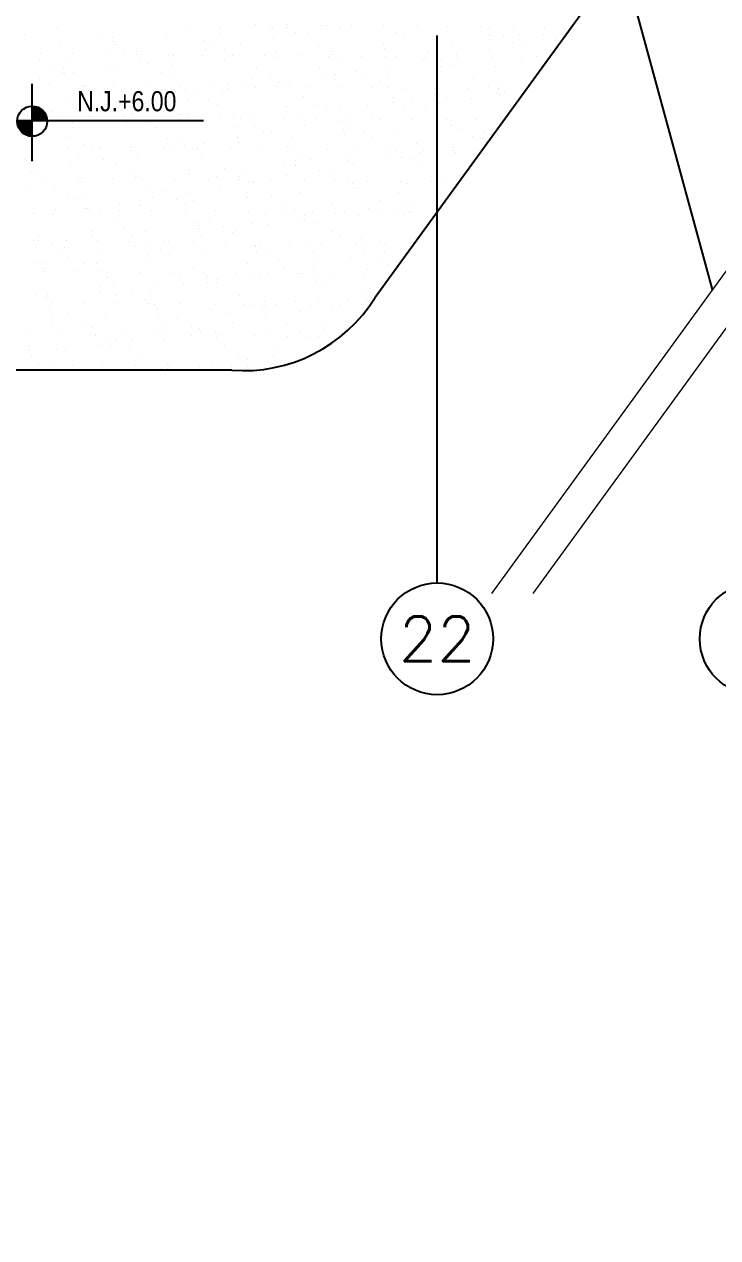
# Model space of a CAD drawing. Header units: millimetres. Extents: x -3 to 53, y -269 to 39.
# Drawn here: x 46.78 to 49.88, y 16.52 to 21.95 of the extents above; entities that cross this region are included whole.
import ezdxf
from ezdxf.enums import TextEntityAlignment as Align
from ezdxf.xclip import XClip

# ---------------------------------------------------------------- set-up
doc = ezdxf.new("R2010")
doc.units = ezdxf.units.MM
doc.header["$LTSCALE"] = 15
doc.header["$XCLIPFRAME"] = 2
for name, pattern in [('ACAD_ISO07W100', [3, 0, -3]), ('HIDDEN2', [0.1875, 0.125, -0.0625]), ('PHANTOM', [63.5, 31.75, -6.35, 6.35, -6.35, 6.35, -6.35]), ('PHANTOM2', [1.25, 0.625, -0.125, 0.125, -0.125, 0.125, -0.125])]:
    doc.linetypes.add(name, pattern=pattern)
doc.layers.get('0').update_dxf_attribs({"color": 250})
for name, color, linetype in [('A-EJES', 251, 'PHANTOM'), ('A-MURO BAJO', 251, 'Continuous'), ('A-NIVELES-NPT', 252, 'Continuous'), ('A-PROYECCIONES', 250, 'HIDDEN2'), ('DLP_VERDE', 250, 'Continuous')]:
    doc.layers.add(name, color=color, linetype=linetype)
doc.layers.add('A-MURO ALTO', color=250, linetype='Continuous', lineweight=20)
doc.layers.add('A-MUROS', color=252, linetype='Continuous', lineweight=30)
doc.styles.add('R80', font='ARIALN.TTF', dxfattribs={"height": 2.03})
doc.styles.add('ROMANS', font='romans.shx', dxfattribs={"width": 0.8})

# ---------------------------------------------------------------- blocks, each defined once
blk = doc.blocks.new('A$C9f73720c')
at = {"layer": 'A-MURO ALTO'}
for p, q in [((62.5554, 136.7709, 0), (70.9624, 125.6333, 0)), ((62.4689, 136.6365, 0), (70.8171, 125.5768, 0))]:
    blk.add_line(p, q, dxfattribs=at)
at = {"layer": 'A-MURO BAJO'}
for p, q in [((65.7671, 130.2752, 0), (67.2542, 128.3051, 0)), ((67.3776, 127.5973, 0), (61.6241, 108.7505, 0))]:
    blk.add_line(p, q, dxfattribs=at)
blk.add_arc((66.733, 127.8495, 0), 0.6923, 338.6289, 41.1498, dxfattribs=at)
at = {"layer": 'A-PROYECCIONES'}
blk.add_line((63.2749, 129.8887), (67.6606, 129.7585), dxfattribs=at)
at = {"layer": 'DLP_VERDE'}
for p, q in [((65.7603, 130.2842), (67.2542, 128.3051)), ((67.3776, 127.5973), (61.6244, 108.7504))]:
    blk.add_line(p, q, dxfattribs=at)
at = {"layer": 'DLP_VERDE', "linetype": 'Continuous'}
for p, q in [((66.3832, 129.4198), (66.3832, 129.4198)), ((66.3174, 129.382), (66.3174, 129.382)), ((66.3505, 129.3703), (66.3505, 129.3703)), ((66.4545, 129.3566), (66.4545, 129.3566)), ((66.4311, 129.3104), (66.4311, 129.3104)), ((66.2768, 129.2531), (66.2768, 129.2531)), ((66.3166, 129.2676), (66.3166, 129.2676)), ((66.3413, 129.2282), (66.3413, 129.2282)), ((66.361, 129.2695), (66.361, 129.2695)), ((66.4202, 129.2449), (66.4202, 129.2449)), ((66.3069, 129.1966), (66.3069, 129.1966)), ((66.2532, 129.1474), (66.2532, 129.1474)), ((66.2804, 129.1394), (66.2804, 129.1394)), ((66.3024, 129.1365), (66.3024, 129.1365)), ((66.3432, 129.1194), (66.3432, 129.1194)), ((66.4214, 129.1208), (66.4214, 129.1208)), ((66.5031, 129.1264), (66.5031, 129.1264)), ((66.5475, 129.1283), (66.5475, 129.1283)), ((66.2313, 129.109), (66.2313, 129.109)), ((66.3796, 129.116), (66.3796, 129.116)), ((66.4999, 129.0639), (66.4999, 129.0639)), ((66.5231, 129.1078), (66.5231, 129.1078)), ((66.5254, 129.1071), (66.5254, 129.1071)), ((66.5343, 129.0955), (66.5343, 129.0955)), ((66.5474, 129.1042), (66.5474, 129.1042)), ((66.4461, 129.0147), (66.4461, 129.0147)), ((66.1879, 128.9712), (66.1879, 128.9712)), ((66.2766, 128.9672), (66.2766, 128.9672)), ((66.321, 128.9691), (66.321, 128.9691)), ((66.3341, 128.9719), (66.3341, 128.9719)), ((66.4824, 128.9789), (66.4824, 128.9789)), ((66.5297, 128.9782), (66.5297, 128.9782)), ((66.6259, 128.9707), (66.6259, 128.9707)), ((66.6896, 128.9852), (66.6896, 128.9852)), ((66.7273, 128.9628), (66.7273, 128.9628)), ((66.734, 128.9872), (66.734, 128.9872)), ((66.2472, 128.9036), (66.2472, 128.9036)), ((66.3219, 128.9009), (66.3219, 128.9009)), ((66.3564, 128.9324), (66.3564, 128.9324)), ((66.6929, 128.9312), (66.6929, 128.9312)), ((66.2682, 128.8516), (66.2682, 128.8516)), ((66.3512, 128.8899), (66.3512, 128.8899)), ((66.3733, 128.887), (66.3733, 128.887)), ((66.4923, 128.8714), (66.4923, 128.8714)), ((66.5963, 128.8577), (66.5963, 128.8577)), ((66.6183, 128.8548), (66.6183, 128.8548)), ((66.6391, 128.882), (66.6391, 128.882)), ((66.1472, 128.8424), (66.1472, 128.8424)), ((66.2907, 128.8341), (66.2907, 128.8341)), ((66.3033, 128.819), (66.3033, 128.819)), ((66.437, 128.8348), (66.437, 128.8348)), ((66.4631, 128.826), (66.4631, 128.826)), ((66.5075, 128.828), (66.5075, 128.828)), ((66.5493, 128.7997), (66.5493, 128.7997)), ((66.5853, 128.8418), (66.5853, 128.8418)), ((66.7162, 128.8371), (66.7162, 128.8371)), ((66.7287, 128.8336), (66.7287, 128.8336)), ((66.7373, 128.8391), (66.7373, 128.8391)), ((66.8413, 128.8254), (66.8413, 128.8254)), ((66.8633, 128.8225), (66.8633, 128.8225)), ((66.1784, 128.7693), (66.1784, 128.7693)), ((66.5149, 128.7682), (66.5149, 128.7682)), ((66.8321, 128.7493), (66.8321, 128.7493)), ((66.1018, 128.6982), (66.1018, 128.6982)), ((66.144, 128.7378), (66.144, 128.7378)), ((66.2501, 128.7052), (66.2501, 128.7052)), ((66.3935, 128.697), (66.3935, 128.697)), ((66.4612, 128.7189), (66.4612, 128.7189)), ((66.5398, 128.6977), (66.5398, 128.6977)), ((66.6496, 128.6848), (66.6496, 128.6848)), ((66.6881, 128.7047), (66.6881, 128.7047)), ((66.694, 128.6868), (66.694, 128.6868)), ((66.8316, 128.6965), (66.8316, 128.6965)), ((66.9027, 128.6959), (66.9027, 128.6959)), ((66.1771, 128.6727), (66.1771, 128.6727)), ((66.1991, 128.6698), (66.1991, 128.6698)), ((66.2366, 128.6668), (66.2366, 128.6668)), ((66.281, 128.6687), (66.281, 128.6687)), ((66.3181, 128.6542), (66.3181, 128.6542)), ((66.3714, 128.6366), (66.3714, 128.6366)), ((66.4221, 128.6405), (66.4221, 128.6405)), ((66.4441, 128.6376), (66.4441, 128.6376)), ((66.4898, 128.6779), (66.4898, 128.6779)), ((66.7079, 128.6355), (66.7079, 128.6355)), ((66.7423, 128.667), (66.7423, 128.667)), ((66.337, 128.6051), (66.337, 128.6051)), ((66.5631, 128.6219), (66.5631, 128.6219)), ((66.6541, 128.5862), (66.6541, 128.5862)), ((66.6671, 128.6082), (66.6671, 128.6082)), ((66.6892, 128.6053), (66.6892, 128.6053)), ((66.8082, 128.5897), (66.8082, 128.5897)), ((66.9122, 128.576), (66.9122, 128.576)), ((66.0583, 128.5604), (66.0583, 128.5604)), ((66.2046, 128.5611), (66.2046, 128.5611)), ((66.2832, 128.5559), (66.2832, 128.5559)), ((66.3529, 128.5681), (66.3529, 128.5681)), ((66.4231, 128.5256), (66.4231, 128.5256)), ((66.4675, 128.5276), (66.4675, 128.5276)), ((66.4964, 128.5599), (66.4964, 128.5599)), ((66.6427, 128.5606), (66.6427, 128.5606)), ((66.6763, 128.5367), (66.6763, 128.5367)), ((66.7909, 128.5676), (66.7909, 128.5676)), ((66.8361, 128.5437), (66.8361, 128.5437)), ((66.8805, 128.5456), (66.8805, 128.5456)), ((66.9342, 128.5731), (66.9342, 128.5731)), ((66.9344, 128.5594), (66.9344, 128.5594)), ((66.9353, 128.5343), (66.9353, 128.5343)), ((67.0532, 128.5574), (67.0532, 128.5574)), ((66.0545, 128.5095), (66.0545, 128.5095)), ((66.1934, 128.4736), (66.1934, 128.4736)), ((66.2633, 128.5187), (66.2633, 128.5187)), ((66.5299, 128.4724), (66.5299, 128.4724)), ((66.5644, 128.5039), (66.5644, 128.5039)), ((66.9009, 128.5028), (66.9009, 128.5028)), ((66.0177, 128.4316), (66.0177, 128.4316)), ((66.0249, 128.4526), (66.0249, 128.4526)), ((66.1439, 128.437), (66.1439, 128.437)), ((66.159, 128.442), (66.159, 128.442)), ((66.1612, 128.4233), (66.1612, 128.4233)), ((66.2479, 128.4233), (66.2479, 128.4233)), ((66.27, 128.4204), (66.27, 128.4204)), ((66.3075, 128.424), (66.3075, 128.424)), ((66.4557, 128.431), (66.4557, 128.431)), ((66.4762, 128.4232), (66.4762, 128.4232)), ((66.5992, 128.4228), (66.5992, 128.4228)), ((66.7455, 128.4235), (66.7455, 128.4235)), ((66.8471, 128.4535), (66.8471, 128.4535)), ((66.8938, 128.4305), (66.8938, 128.4305)), ((67.0373, 128.4223), (67.0373, 128.4223)), ((66.0368, 128.3594), (66.0368, 128.3594)), ((66.1053, 128.3928), (66.1053, 128.3928)), ((66.1966, 128.3664), (66.1966, 128.3664)), ((66.241, 128.3684), (66.241, 128.3684)), ((66.389, 128.4047), (66.389, 128.4047)), ((66.4498, 128.3775), (66.4498, 128.3775)), ((66.493, 128.391), (66.493, 128.391)), ((66.515, 128.3881), (66.515, 128.3881)), ((66.6096, 128.3845), (66.6096, 128.3845)), ((66.634, 128.3725), (66.634, 128.3725)), ((66.654, 128.3864), (66.654, 128.3864)), ((66.738, 128.3588), (66.738, 128.3588)), ((66.7573, 128.3712), (66.7573, 128.3712)), ((66.8628, 128.3955), (66.8628, 128.3955)), ((67.0226, 128.4025), (67.0226, 128.4025)), ((67.067, 128.4044), (67.067, 128.4044)), ((67.0938, 128.3701), (67.0938, 128.3701)), ((67.1283, 128.4016), (67.1283, 128.4016)), ((66.0155, 128.3105), (66.0155, 128.3105)), ((66.352, 128.3093), (66.352, 128.3093)), ((66.3864, 128.3409), (66.3864, 128.3409)), ((66.7229, 128.3397), (66.7229, 128.3397)), ((66.76, 128.3559), (66.76, 128.3559)), ((66.879, 128.3402), (66.879, 128.3402)), ((66.983, 128.3265), (66.983, 128.3265)), ((67.0051, 128.3236), (67.0051, 128.3236)), ((67.0401, 128.3208), (67.0401, 128.3208)), ((67.124, 128.3079), (67.124, 128.3079)), ((65.9723, 128.2874), (65.9723, 128.2874)), ((65.9811, 128.279), (65.9811, 128.279)), ((66.1205, 128.2945), (66.1205, 128.2945)), ((66.264, 128.2862), (66.264, 128.2862)), ((66.2982, 128.2601), (66.2982, 128.2601)), ((66.4103, 128.2869), (66.4103, 128.2869)), ((66.5586, 128.2939), (66.5586, 128.2939)), ((66.6692, 128.2905), (66.6692, 128.2905)), ((66.7021, 128.2857), (66.7021, 128.2857)), ((66.8483, 128.2864), (66.8483, 128.2864)), ((66.9966, 128.2934), (66.9966, 128.2934)), ((67.0493, 128.2543), (67.0493, 128.2543)), ((67.1401, 128.2852), (67.1401, 128.2852)), ((67.2091, 128.2613), (67.2091, 128.2613)), ((67.2281, 128.2942), (67.2281, 128.2942)), ((67.2501, 128.2913), (67.2501, 128.2913)), ((67.2535, 128.2633), (67.2535, 128.2633)), ((65.9698, 128.2198), (65.9698, 128.2198)), ((65.9702, 128.2072), (65.9702, 128.2072)), ((66.0146, 128.2092), (66.0146, 128.2092)), ((66.0738, 128.2061), (66.0738, 128.2061)), ((66.0958, 128.2032), (66.0958, 128.2032)), ((66.2233, 128.2183), (66.2233, 128.2183)), ((66.3831, 128.2253), (66.3831, 128.2253)), ((66.4275, 128.2272), (66.4275, 128.2272)), ((66.5794, 128.2082), (66.5794, 128.2082)), ((66.6363, 128.2363), (66.6363, 128.2363)), ((66.7961, 128.2433), (66.7961, 128.2433)), ((66.8405, 128.2452), (66.8405, 128.2452)), ((66.9159, 128.207), (66.9159, 128.207)), ((66.9503, 128.2385), (66.9503, 128.2385)), ((67.2868, 128.2374), (67.2868, 128.2374)), ((65.9288, 128.1497), (65.9288, 128.1497)), ((66.0751, 128.1503), (66.0751, 128.1503)), ((66.174, 128.1463), (66.174, 128.1463)), ((66.2084, 128.1778), (66.2084, 128.1778)), ((66.2148, 128.1875), (66.2148, 128.1875)), ((66.2234, 128.1574), (66.2234, 128.1574)), ((66.3188, 128.1738), (66.3188, 128.1738)), ((66.3408, 128.1709), (66.3408, 128.1709)), ((66.3669, 128.1491), (66.3669, 128.1491)), ((66.4598, 128.1553), (66.4598, 128.1553)), ((66.5131, 128.1498), (66.5131, 128.1498)), ((66.545, 128.1766), (66.545, 128.1766)), ((66.5638, 128.1416), (66.5638, 128.1416)), ((66.6614, 128.1568), (66.6614, 128.1568)), ((66.8049, 128.1486), (66.8049, 128.1486)), ((66.8621, 128.1578), (66.8621, 128.1578)), ((66.9512, 128.1493), (66.9512, 128.1493)), ((67.0995, 128.1563), (67.0995, 128.1563)), ((67.2331, 128.1881), (67.2331, 128.1881)), ((67.2429, 128.1481), (67.2429, 128.1481)), ((66.1203, 128.097), (66.1203, 128.097)), ((66.4912, 128.1274), (66.4912, 128.1274)), ((66.5859, 128.1387), (66.5859, 128.1387)), ((66.7049, 128.123), (66.7049, 128.123)), ((66.8089, 128.1093), (66.8089, 128.1093)), ((66.8228, 128.0951), (66.8228, 128.0951)), ((66.8309, 128.1064), (66.8309, 128.1064)), ((66.9499, 128.0907), (66.9499, 128.0907)), ((66.9826, 128.1021), (66.9826, 128.1021)), ((67.027, 128.1041), (67.027, 128.1041)), ((67.1433, 128.1059), (67.1433, 128.1059)), ((67.2358, 128.1132), (67.2358, 128.1132)), ((65.9968, 128.0591), (65.9968, 128.0591)), ((66.1567, 128.066), (66.1567, 128.066)), ((66.2011, 128.068), (66.2011, 128.068)), ((66.4014, 128.0451), (66.4014, 128.0451)), ((66.4098, 128.0771), (66.4098, 128.0771)), ((66.5696, 128.0841), (66.5696, 128.0841)), ((66.614, 128.086), (66.614, 128.086)), ((66.7379, 128.044), (66.7379, 128.044)), ((66.7724, 128.0755), (66.7724, 128.0755)), ((67.0539, 128.077), (67.0539, 128.077)), ((67.0759, 128.0741), (67.0759, 128.0741)), ((67.1089, 128.0743), (67.1089, 128.0743)), ((67.1949, 128.0585), (67.1949, 128.0585)), ((67.2989, 128.0448), (67.2989, 128.0448)), ((67.321, 128.0419), (67.321, 128.0419)), ((65.8996, 127.9889), (65.8996, 127.9889)), ((65.9217, 127.986), (65.9217, 127.986)), ((65.9961, 127.9832), (65.9961, 127.9832)), ((66.0305, 128.0148), (66.0305, 128.0148)), ((66.0317, 128.0126), (66.0317, 128.0126)), ((66.1779, 128.0132), (66.1779, 128.0132)), ((66.3262, 128.0203), (66.3262, 128.0203)), ((66.367, 128.0136), (66.367, 128.0136)), ((66.4697, 128.012), (66.4697, 128.012)), ((66.616, 128.0127), (66.616, 128.0127)), ((66.6842, 127.9947), (66.6842, 127.9947)), ((66.7643, 128.0197), (66.7643, 128.0197)), ((66.9077, 128.0115), (66.9077, 128.0115)), ((67.054, 128.0122), (67.054, 128.0122)), ((67.0551, 128.0251), (67.0551, 128.0251)), ((67.2023, 128.0192), (67.2023, 128.0192)), ((67.3458, 128.011), (67.3458, 128.011)), ((65.9423, 127.934), (65.9423, 127.934)), ((66.0406, 127.9703), (66.0406, 127.9703)), ((66.1446, 127.9566), (66.1446, 127.9566)), ((66.1667, 127.9537), (66.1667, 127.9537)), ((66.2857, 127.9381), (66.2857, 127.9381)), ((66.3133, 127.9643), (66.3133, 127.9643)), ((66.3432, 127.9249), (66.3432, 127.9249)), ((66.3876, 127.9268), (66.3876, 127.9268)), ((66.3897, 127.9244), (66.3897, 127.9244)), ((66.5963, 127.9359), (66.5963, 127.9359)), ((66.7561, 127.9429), (66.7561, 127.9429)), ((66.8005, 127.9448), (66.8005, 127.9448)), ((66.9653, 127.9428), (66.9653, 127.9428)), ((67.0093, 127.954), (67.0093, 127.954)), ((67.1691, 127.9609), (67.1691, 127.9609)), ((67.2135, 127.9629), (67.2135, 127.9629)), ((67.3018, 127.9416), (67.3018, 127.9416)), ((67.3363, 127.9732), (67.3363, 127.9732)), ((65.9302, 127.9068), (65.9302, 127.9068)), ((65.9746, 127.9088), (65.9746, 127.9088)), ((65.991, 127.8837), (65.991, 127.8837)), ((66.1345, 127.8754), (66.1345, 127.8754)), ((66.1833, 127.9179), (66.1833, 127.9179)), ((66.2235, 127.8821), (66.2235, 127.8821)), ((66.2808, 127.8761), (66.2808, 127.8761)), ((66.4117, 127.9215), (66.4117, 127.9215)), ((66.4291, 127.8831), (66.4291, 127.8831)), ((66.5307, 127.9058), (66.5307, 127.9058)), ((66.56, 127.8809), (66.56, 127.8809)), ((66.5725, 127.8749), (66.5725, 127.8749)), ((66.5944, 127.9124), (66.5944, 127.9124)), ((66.6347, 127.8921), (66.6347, 127.8921)), ((66.6567, 127.8892), (66.6567, 127.8892)), ((66.7188, 127.8756), (66.7188, 127.8756)), ((66.7757, 127.8735), (66.7757, 127.8735)), ((66.8671, 127.8826), (66.8671, 127.8826)), ((66.9309, 127.9113), (66.9309, 127.9113)), ((67.0106, 127.8744), (67.0106, 127.8744)), ((67.1568, 127.8751), (67.1568, 127.8751)), ((67.2481, 127.8924), (67.2481, 127.8924)), ((67.3051, 127.8821), (67.3051, 127.8821)), ((65.8525, 127.8517), (65.8525, 127.8517)), ((66.1891, 127.8505), (66.1891, 127.8505)), ((66.5062, 127.8316), (66.5062, 127.8316)), ((66.8772, 127.862), (66.8772, 127.862)), ((66.8797, 127.8598), (66.8797, 127.8598)), ((66.9018, 127.8569), (66.9018, 127.8569)), ((67.0208, 127.8413), (67.0208, 127.8413)), ((67.1248, 127.8276), (67.1248, 127.8276)), ((67.1468, 127.8247), (67.1468, 127.8247)), ((67.3556, 127.8198), (67.3556, 127.8198)), ((67.4, 127.8217), (67.4, 127.8217)), ((66.1167, 127.7657), (66.1167, 127.7657)), ((66.1353, 127.8013), (66.1353, 127.8013)), ((66.1611, 127.7676), (66.1611, 127.7676)), ((66.3698, 127.7767), (66.3698, 127.7767)), ((66.5297, 127.7837), (66.5297, 127.7837)), ((66.5741, 127.7856), (66.5741, 127.7856)), ((66.7828, 127.7948), (66.7828, 127.7948)), ((66.7874, 127.7797), (66.7874, 127.7797)), ((66.9426, 127.8017), (66.9426, 127.8017)), ((66.987, 127.8037), (66.987, 127.8037)), ((67.1239, 127.7786), (67.1239, 127.7786)), ((67.1583, 127.8101), (67.1583, 127.8101)), ((67.1958, 127.8128), (67.1958, 127.8128)), ((67.2658, 127.809), (67.2658, 127.809)), ((67.3698, 127.7953), (67.3698, 127.7953)), ((67.3918, 127.7924), (67.3918, 127.7924)), ((65.8665, 127.7531), (65.8665, 127.7531)), ((65.9456, 127.7395), (65.9456, 127.7395)), ((65.9568, 127.7587), (65.9568, 127.7587)), ((65.9705, 127.7394), (65.9705, 127.7394)), ((65.9925, 127.7365), (65.9925, 127.7365)), ((66.0455, 127.719), (66.0455, 127.719)), ((66.0939, 127.7466), (66.0939, 127.7466)), ((66.1115, 127.7209), (66.1115, 127.7209)), ((66.2155, 127.7072), (66.2155, 127.7072)), ((66.2373, 127.7383), (66.2373, 127.7383)), ((66.382, 127.7178), (66.382, 127.7178)), ((66.3836, 127.739), (66.3836, 127.739)), ((66.4164, 127.7494), (66.4164, 127.7494)), ((66.5319, 127.746), (66.5319, 127.746)), ((66.6754, 127.7378), (66.6754, 127.7378)), ((66.753, 127.7482), (66.753, 127.7482)), ((66.8217, 127.7385), (66.8217, 127.7385)), ((66.9699, 127.7455), (66.9699, 127.7455)), ((67.0701, 127.7293), (67.0701, 127.7293)), ((67.1134, 127.7373), (67.1134, 127.7373)), ((67.2597, 127.738), (67.2597, 127.738)), ((67.408, 127.745), (67.408, 127.745)), ((66.0111, 127.6875), (66.0111, 127.6875)), ((66.2376, 127.7043), (66.2376, 127.7043)), ((66.3283, 127.6686), (66.3283, 127.6686)), ((66.3565, 127.6886), (66.3565, 127.6886)), ((66.4605, 127.6749), (66.4605, 127.6749)), ((66.4826, 127.672), (66.4826, 127.672)), ((66.6016, 127.6563), (66.6016, 127.6563)), ((66.6992, 127.6989), (66.6992, 127.6989)), ((66.9693, 127.6536), (66.9693, 127.6536)), ((67.1291, 127.6606), (67.1291, 127.6606)), ((67.1735, 127.6625), (67.1735, 127.6625)), ((67.3513, 127.6774), (67.3513, 127.6774)), ((67.3823, 127.6716), (67.3823, 127.6716)), ((65.8902, 127.6065), (65.8902, 127.6065)), ((65.9021, 127.6018), (65.9021, 127.6018)), ((65.9346, 127.6084), (65.9346, 127.6084)), ((65.9574, 127.6382), (65.9574, 127.6382)), ((66.0484, 127.6024), (66.0484, 127.6024)), ((66.1433, 127.6175), (66.1433, 127.6175)), ((66.1967, 127.6095), (66.1967, 127.6095)), ((66.3032, 127.6245), (66.3032, 127.6245)), ((66.3402, 127.6012), (66.3402, 127.6012)), ((66.3476, 127.6264), (66.3476, 127.6264)), ((66.4865, 127.6019), (66.4865, 127.6019)), ((66.5563, 127.6355), (66.5563, 127.6355)), ((66.6094, 127.6167), (66.6094, 127.6167)), ((66.6347, 127.6089), (66.6347, 127.6089)), ((66.7056, 127.6426), (66.7056, 127.6426)), ((66.7162, 127.6425), (66.7162, 127.6425)), ((66.7276, 127.6397), (66.7276, 127.6397)), ((66.7606, 127.6445), (66.7606, 127.6445)), ((66.7782, 127.6007), (66.7782, 127.6007)), ((66.8466, 127.6241), (66.8466, 127.6241)), ((66.9245, 127.6014), (66.9245, 127.6014)), ((66.9459, 127.6155), (66.9459, 127.6155)), ((66.9506, 127.6104), (66.9506, 127.6104)), ((66.9726, 127.6075), (66.9726, 127.6075)), ((66.9804, 127.647), (66.9804, 127.647)), ((67.0728, 127.6084), (67.0728, 127.6084)), ((67.2162, 127.6002), (67.2162, 127.6002)), ((67.3169, 127.6459), (67.3169, 127.6459)), ((67.3625, 127.6009), (67.3625, 127.6009)), ((65.8676, 127.5559), (65.8676, 127.5559)), ((66.2041, 127.5548), (66.2041, 127.5548)), ((66.2385, 127.5863), (66.2385, 127.5863)), ((66.575, 127.5851), (66.575, 127.5851)), ((66.8922, 127.5663), (66.8922, 127.5663)), ((67.0916, 127.5918), (67.0916, 127.5918)), ((67.1956, 127.5781), (67.1956, 127.5781)), ((67.2177, 127.5752), (67.2177, 127.5752)), ((67.2631, 127.5966), (67.2631, 127.5966)), ((67.3366, 127.5596), (67.3366, 127.5596)), ((65.7963, 127.5222), (65.7963, 127.5222)), ((65.8184, 127.5193), (65.8184, 127.5193)), ((65.8332, 127.5244), (65.8332, 127.5244)), ((65.9374, 127.5037), (65.9374, 127.5037)), ((66.0414, 127.49), (66.0414, 127.49)), ((66.1503, 127.5055), (66.1503, 127.5055)), ((66.5213, 127.5359), (66.5213, 127.5359)), ((66.7428, 127.4944), (66.7428, 127.4944)), ((66.9027, 127.5014), (66.9027, 127.5014)), ((66.9471, 127.5033), (66.9471, 127.5033)), ((67.1558, 127.5124), (67.1558, 127.5124)), ((67.1733, 127.5143), (67.1733, 127.5143)), ((67.3156, 127.5194), (67.3156, 127.5194)), ((65.7794, 127.4751), (65.7794, 127.4751)), ((65.8615, 127.4729), (65.8615, 127.4729)), ((65.9168, 127.4583), (65.9168, 127.4583)), ((66.005, 127.4647), (66.005, 127.4647)), ((66.0634, 127.4871), (66.0634, 127.4871)), ((66.0767, 127.4653), (66.0767, 127.4653)), ((66.1211, 127.4672), (66.1211, 127.4672)), ((66.1513, 127.4653), (66.1513, 127.4653)), ((66.1824, 127.4714), (66.1824, 127.4714)), ((66.2864, 127.4577), (66.2864, 127.4577)), ((66.2995, 127.4724), (66.2995, 127.4724)), ((66.3084, 127.4548), (66.3084, 127.4548)), ((66.3298, 127.4763), (66.3298, 127.4763)), ((66.4274, 127.4391), (66.4274, 127.4391)), ((66.4315, 127.4536), (66.4315, 127.4536)), ((66.443, 127.4641), (66.443, 127.4641)), ((66.4897, 127.4833), (66.4897, 127.4833)), ((66.5341, 127.4853), (66.5341, 127.4853)), ((66.5893, 127.4648), (66.5893, 127.4648)), ((66.7376, 127.4718), (66.7376, 127.4718)), ((66.768, 127.4524), (66.768, 127.4524)), ((66.8024, 127.484), (66.8024, 127.484)), ((66.881, 127.4636), (66.881, 127.4636)), ((67.0273, 127.4643), (67.0273, 127.4643)), ((67.1389, 127.4828), (67.1389, 127.4828)), ((67.1756, 127.4713), (67.1756, 127.4713)), ((67.3191, 127.4631), (67.3191, 127.4631)), ((66.0261, 127.3917), (66.0261, 127.3917)), ((66.0605, 127.4232), (66.0605, 127.4232)), ((66.3971, 127.4221), (66.3971, 127.4221)), ((66.5314, 127.4254), (66.5314, 127.4254)), ((66.5534, 127.4225), (66.5534, 127.4225)), ((66.6724, 127.4069), (66.6724, 127.4069)), ((66.7142, 127.4032), (66.7142, 127.4032)), ((66.7764, 127.3932), (66.7764, 127.3932)), ((66.7985, 127.3903), (66.7985, 127.3903)), ((67.0852, 127.4336), (67.0852, 127.4336)), ((65.8161, 127.3288), (65.8161, 127.3288)), ((65.9643, 127.3358), (65.9643, 127.3358)), ((65.9724, 127.3425), (65.9724, 127.3425)), ((66.1078, 127.3276), (66.1078, 127.3276)), ((66.2541, 127.3282), (66.2541, 127.3282)), ((66.3433, 127.3728), (66.3433, 127.3728)), ((66.4024, 127.3353), (66.4024, 127.3353)), ((66.5163, 127.3352), (66.5163, 127.3352)), ((66.5459, 127.327), (66.5459, 127.327)), ((66.6762, 127.3422), (66.6762, 127.3422)), ((66.6921, 127.3277), (66.6921, 127.3277)), ((66.7206, 127.3441), (66.7206, 127.3441)), ((66.8404, 127.3347), (66.8404, 127.3347)), ((66.9175, 127.3746), (66.9175, 127.3746)), ((66.9293, 127.3532), (66.9293, 127.3532)), ((66.9839, 127.3265), (66.9839, 127.3265)), ((66.9954, 127.3513), (66.9954, 127.3513)), ((67.0215, 127.3609), (67.0215, 127.3609)), ((67.0435, 127.358), (67.0435, 127.358)), ((67.0892, 127.3602), (67.0892, 127.3602)), ((67.1302, 127.3272), (67.1302, 127.3272)), ((67.1336, 127.3621), (67.1336, 127.3621)), ((67.1625, 127.3424), (67.1625, 127.3424)), ((67.2665, 127.3287), (67.2665, 127.3287)), ((67.2784, 127.3342), (67.2784, 127.3342)), ((65.6903, 127.2991), (65.6903, 127.2991)), ((65.7632, 127.2865), (65.7632, 127.2865)), ((65.8502, 127.3061), (65.8502, 127.3061)), ((65.8672, 127.2728), (65.8672, 127.2728)), ((65.8946, 127.308), (65.8946, 127.308)), ((66.1033, 127.3171), (66.1033, 127.3171)), ((66.2535, 127.2905), (66.2535, 127.2905)), ((66.2632, 127.3241), (66.2632, 127.3241)), ((66.3076, 127.3261), (66.3076, 127.3261)), ((66.59, 127.2894), (66.59, 127.2894)), ((66.6244, 127.3209), (66.6244, 127.3209)), ((66.961, 127.3197), (66.961, 127.3197)), ((67.2781, 127.3009), (67.2781, 127.3009)), ((67.2885, 127.3258), (67.2885, 127.3258)), ((65.8482, 127.2286), (65.8482, 127.2286)), ((65.8826, 127.2602), (65.8826, 127.2602)), ((65.8892, 127.2699), (65.8892, 127.2699)), ((66.0082, 127.2542), (66.0082, 127.2542)), ((66.1122, 127.2405), (66.1122, 127.2405)), ((66.1343, 127.2376), (66.1343, 127.2376)), ((66.2191, 127.259), (66.2191, 127.259)), ((66.2532, 127.2219), (66.2532, 127.2219)), ((66.5363, 127.2401), (66.5363, 127.2401)), ((66.9072, 127.2705), (66.9072, 127.2705)), ((67.1884, 127.2186), (67.1884, 127.2186)), ((65.7726, 127.191), (65.7726, 127.191)), ((65.7944, 127.1794), (65.7944, 127.1794)), ((65.9189, 127.1917), (65.9189, 127.1917)), ((66.0367, 127.1649), (66.0367, 127.1649)), ((66.0672, 127.1987), (66.0672, 127.1987)), ((66.0811, 127.1669), (66.0811, 127.1669)), ((66.1654, 127.2098), (66.1654, 127.2098)), ((66.2107, 127.1905), (66.2107, 127.1905)), ((66.2898, 127.176), (66.2898, 127.176)), ((66.3569, 127.1911), (66.3569, 127.1911)), ((66.3572, 127.2082), (66.3572, 127.2082)), ((66.3793, 127.2053), (66.3793, 127.2053)), ((66.4497, 127.1829), (66.4497, 127.1829)), ((66.4941, 127.1849), (66.4941, 127.1849)), ((66.4983, 127.1897), (66.4983, 127.1897)), ((66.5052, 127.1982), (66.5052, 127.1982)), ((66.6023, 127.176), (66.6023, 127.176)), ((66.6243, 127.1731), (66.6243, 127.1731)), ((66.6487, 127.1899), (66.6487, 127.1899)), ((66.7028, 127.194), (66.7028, 127.194)), ((66.795, 127.1906), (66.795, 127.1906)), ((66.8174, 127.1882), (66.8174, 127.1882)), ((66.8627, 127.201), (66.8627, 127.201)), ((66.9071, 127.2029), (66.9071, 127.2029)), ((66.9433, 127.1976), (66.9433, 127.1976)), ((67.0867, 127.1894), (67.0867, 127.1894)), ((67.1158, 127.212), (67.1158, 127.212)), ((67.1539, 127.187), (67.1539, 127.187)), ((67.233, 127.1901), (67.233, 127.1901)), ((65.6681, 127.1488), (65.6681, 127.1488)), ((65.8768, 127.1579), (65.8768, 127.1579)), ((66.0756, 127.1275), (66.0756, 127.1275)), ((66.4121, 127.1263), (66.4121, 127.1263)), ((66.4465, 127.1578), (66.4465, 127.1578)), ((66.7433, 127.1574), (66.7433, 127.1574)), ((66.783, 127.1567), (66.783, 127.1567)), ((66.8473, 127.1437), (66.8473, 127.1437)), ((66.8693, 127.1408), (66.8693, 127.1408)), ((66.9883, 127.1252), (66.9883, 127.1252)), ((67.0923, 127.1115), (67.0923, 127.1115)), ((67.1002, 127.1378), (67.1002, 127.1378)), ((66.0412, 127.0959), (66.0412, 127.0959)), ((66.17, 127.0616), (66.17, 127.0616)), ((66.3583, 127.0771), (66.3583, 127.0771)), ((66.6081, 127.0611), (66.6081, 127.0611)), ((66.7293, 127.1074), (66.7293, 127.1074)), ((67.0104, 127.0555), (67.0104, 127.0555)), ((67.0461, 127.0605), (67.0461, 127.0605)), ((67.0492, 127.0598), (67.0492, 127.0598)), ((67.0936, 127.0617), (67.0936, 127.0617)), ((67.1144, 127.1086), (67.1144, 127.1086)), ((66.0217, 127.0545), (66.0217, 127.0545)), ((66.2232, 127.0237), (66.2232, 127.0237)), ((66.2676, 127.0257), (66.2676, 127.0257)), ((66.3135, 127.0533), (66.3135, 127.0533)), ((66.4598, 127.054), (66.4598, 127.054)), ((66.4763, 127.0348), (66.4763, 127.0348)), ((66.6362, 127.0418), (66.6362, 127.0418)), ((66.6395, 127.0251), (66.6395, 127.0251)), ((66.6806, 127.0437), (66.6806, 127.0437)), ((66.7515, 127.0528), (66.7515, 127.0528)), ((66.8893, 127.0528), (66.8893, 127.0528)), ((66.8978, 127.0535), (66.8978, 127.0535)), ((66.976, 127.024), (66.976, 127.024)), ((67.1896, 127.0523), (67.1896, 127.0523)), ((66.2051, 126.9881), (66.2051, 126.9881)), ((66.2685, 126.9948), (66.2685, 126.9948)), ((66.3241, 126.9725), (66.3241, 126.9725)), ((66.4281, 126.9588), (66.4281, 126.9588)), ((66.4502, 126.9559), (66.4502, 126.9559)), ((66.6051, 126.9936), (66.6051, 126.9936)), ((66.9222, 126.9747), (66.9222, 126.9747)), ((66.5513, 126.9444), (66.5513, 126.9444)), ((66.5626, 126.9169), (66.5626, 126.9169)), ((66.5691, 126.9402), (66.5691, 126.9402)), ((66.6628, 126.8936), (66.6628, 126.8936)), ((66.6731, 126.9265), (66.6731, 126.9265)), ((66.6952, 126.9236), (66.6952, 126.9236)), ((66.7109, 126.9239), (66.7109, 126.9239)), ((66.8142, 126.908), (66.8142, 126.908)), ((66.8227, 126.9006), (66.8227, 126.9006)), ((66.8324, 126.8925), (66.8324, 126.8925)), ((66.8544, 126.9157), (66.8544, 126.9157)), ((66.8671, 126.9025), (66.8671, 126.9025)), ((66.9182, 126.8943), (66.9182, 126.8943)), ((67.0006, 126.9164), (67.0006, 126.9164)), ((67.0758, 126.9116), (67.0758, 126.9116)), ((67.1489, 126.9234), (67.1489, 126.9234)), ((66.798, 126.8609), (66.798, 126.8609)), ((66.9402, 126.8914), (66.9402, 126.8914)), ((67.0592, 126.8757), (67.0592, 126.8757)), ((67.1152, 126.842), (67.1152, 126.842)), ((66.9572, 126.7786), (66.9572, 126.7786)), ((67.0092, 126.7594), (67.0092, 126.7594)), ((67.0254, 126.7598), (67.0254, 126.7598)), ((67.0536, 126.7614), (67.0536, 126.7614)), ((67.1035, 126.7793), (67.1035, 126.7793))]:
    blk.add_line(p, q, dxfattribs=at)
at = {"layer": 'DLP_VERDE'}
blk.add_arc((66.733, 127.8495), 0.6923, 338.6289, 41.1498, dxfattribs=at)
at = {"style": 'R80'}
for height, rotation, p in [(0.09, 0.009, (39.554, 141.0046, 0)), (0.09, 0.009, (45.7984, 139.3226, 0)), (0.09, 0.009, (50.4634, 135.3578, 0)), (0.09, 0.009, (41.9784, 129.0436, 0)), (0.09, 0.009, (37.8409, 128.6089, 0)), (0.09, 0.009, (35.483, 116.3582, 0)), (0.09, 0.009, (38.5607, 113.6321, 0)), (0.09, 0.009, (45.1292, 84.3757, 0)), (0.09, 0.009, (43.9111, 83.9335, 0)), (0.09, 0.009, (43.1485, 83.401, 0)), (0.09, 0.009, (28.0067, 80.1071, 0)), (0.09, 0.009, (44.3753, 79.9046, 0)), (0.09, 0.009, (55.151, 79.2173, 0)), (0.09, 0.009, (38.2608, 76.0049)), (0.09, 0.009, (39.0036, 75.5558)), (0.09, 0.009, (27.5137, 75.2133, 0)), (0.09, 0.009, (27.5137, 75.2133, 0)), (0.09, 0.009, (39.8519, 75.1543)), (0.09, 0.009, (25.3599, 70.2709, 0)), (0.09, 0.009, (32.1646, 69.192, 0)), (0.09, 0.009, (32.1646, 69.192, 0)), (0.09, 0.009, (26.9947, 68.6392, 0)), (0.09, 0.009, (59.8504, 67.3859, 0)), (0.09, 0.009, (24.839, 65.5107, 0)), (0.09, 0.009, (24.839, 65.5107, 0)), (0.09, 0.009, (33.5008, 60.261, 0)), (0.09, 0.009, (33.5008, 60.261, 0)), (0.09, 347.3908, (17.1069, 59.2726, 0)), (0.09, 0.009, (26.4708, 59.2035, 0)), (0.09, 0.009, (26.4708, 59.2035, 0)), (0.09, 0.009, (23.1216, 58.7685, 0)), (0.09, 0.009, (23.1216, 58.7685, 0)), (0.09, 0.009, (27.6632, 55.3959, 0)), (0.09, 0.009, (27.6632, 55.3959, 0)), (0.09, 0.009, (22.2239, 54.9818, 0)), (0.09, 0.009, (22.2239, 54.9818, 0)), (0.09, 0.009, (65.7174, 53.5803, 0)), (0.09, 0.009, (38.377, 51.7166, 0)), (0.09, 0.009, (38.377, 51.7166, 0)), (0.09, 0.009, (21.0294, 51.3767, 0)), (0.09, 0.009, (21.0294, 51.3767, 0)), (0.09, 0.009, (29.4091, 50.8876, 0)), (0.09, 0.009, (29.4091, 50.8876, 0)), (0.09, 0.009, (22.5184, 48.0808, 0)), (0.09, 0.009, (22.5184, 48.0808, 0)), (0.09, 0.009, (32.8305, 47.9478, 0)), (0.09, 0.009, (38.6414, 47.9238, 0)), (0.09, 1.5576, (45.5013, 47.0033, 0)), (0.09, 1.5576, (45.5013, 47.0033, 0)), (0.09, 1.5576, (42.9613, 45.8781, 0)), (0.09, 0.009, (31.2252, 43.4352, 0)), (0.09, 0.009, (31.2252, 43.4352, 0)), (0.09, 0.009, (24.8291, 43.3056, 0)), (0.09, 0.009, (24.8291, 43.3056, 0)), (0.09, 0.009, (28.8684, 42.6092, 0)), (0.09, 0.009, (28.8684, 42.6092, 0)), (0.09, 0.009, (46.0815, 42.4048, 0)), (0.09, 0.009, (19.0307, 42.0559, 0)), (0.09, 0.009, (19.0307, 42.0559, 0)), (0.09, 0.009, (70.9067, 41.0329, 0)), (0.09, 0.009, (22.7765, 38.7407, 0)), (0.09, 0.009, (22.7765, 38.7407, 0)), (0.09, 0.009, (17.8952, 37.4624, 0)), (0.09, 0.009, (17.8952, 37.4624, 0)), (0.09, 0.009, (25.8226, 33.2142, 0)), (0.09, 0.009, (21.5027, 31.2754, 0)), (0.1403, 0.009, (43.0178, 29.8778, 0)), (0.09, 0.009, (24.3978, 29.2659, 0)), (0.09, 0.009, (49.7565, 29.0287, 0)), (0.09, 0.009, (16.51, 28.4123, 0)), (0.09, 0.009, (16.51, 28.4123, 0)), (0.09, 0.009, (40.7946, 24.893, 0)), (0.09, 0.009, (18.1268, 23.6374, 0)), (0.09, 0.009, (20.346, 20.3291, 0)), (0.09, 0.009, (38.3365, 19.4632, 0)), (0.09, 0.009, (18.2869, 15.9828, 0)), (0.09, 0.009, (36.6694, 12.5977, 0)), (0.09, 337.7998, (24.7536, 11.2334, 0)), (0.09, 0.009, (33.5928, 10.3508, 0)), (0.09, 337.7998, (21.6109, 10.1247, 0)), (0.09, 337.7998, (16.5605, 9.5998, 0)), (0.09, 337.7998, (29.9414, 8.9534, 0)), (0.09, 337.7998, (31.6402, 7.9561, 0)), (0.09, 337.7998, (26.736, 7.7966, 0)), (0.09, 337.7998, (32.0288, 7.0232, 0)), (0.09, 0.009, (16.5347, 5.5678, 0)), (0.09, 0.009, (23.3239, 5.5763, 0)), (0.09, 0.009, (34.4718, 3.6379, 0))]:
    blk.add_attdef('N.P.T.+0.00', text='', height=height, rotation=rotation, dxfattribs=at).set_placement(p, align=Align.MIDDLE_CENTER)
for p in [(49.9263, 138.2431, 0), (56.6904, 136.252, 0), (60.5336, 135.5237, 0), (42.6322, 135.1839), (46.2516, 126.9171), (35.1548, 97.8545, 0), (31.2618, 93.9445, 0), (17.9393, 86.8861, 0), (34.7444, 85.6148, 0), (35.5048, 81.4636, 0), (34.6534, 76.9929, 0), (59.6668, 73.2509), (40.4113, 65.8421, 0), (43.5611, 65.2125, 0), (64.4681, 61.3857), (43.9111, 51.4927, 0), (32.9744, 51.0828, 0), (48.0327, 50.0735, 0), (69.3242, 50.0814, 0), (52.9599, 39.4701, 0), (74.4159, 35.7467, 0)]:
    blk.add_attdef('N.P.T.+0.00', text='', height=0.2109, dxfattribs=at).set_placement(p, align=Align.MIDDLE_CENTER)
blk = doc.blocks.new('SIM NIVEL PLANTA')
at = {"linetype": 'Continuous'}
h = blk.add_hatch(dxfattribs=at)
h.set_pattern_fill('_USER', color=256, scale=0.089997, angle=45, style=0, pattern_type=0)
h.set_pattern_definition([(45, (31854.49523, 23864.84028), (-0.06363728001, 0.06363728001), [])])
h.paths.add_polyline_path([(-17.33, 0), (-15.98, 0, 0.409209), (-17.33, 1.33)])
h.paths.add_polyline_path([(-18.68, 0, 0.004279), (-18.68, -0.02, 0.414214), (-17.33, -1.37), (-17.33, 0)])
for p, q in [((-17.33, -3.58), (-17.33, 3.34)), ((-2, 0), (-20, 0))]:
    blk.add_line(p, q)
blk.add_circle((-17.33, -0.02), 1.35, dxfattribs=at)
at = {"style": 'R80'}
blk.add_attdef('N.P.T.+0.00', text='', height=1.8, dxfattribs=at).set_placement((-8.87, 1.77), align=Align.MIDDLE_CENTER)
blk = doc.blocks.new('Ejes_Torre G')
at = {"layer": 'A-EJES', "linetype": 'PHANTOM2', "ltscale": 0.5}
blk.add_lwpolyline([(48.625, -2.75), (48.625, -0.3)], dxfattribs=at)
at = {"layer": 'A-EJES', "linetype": 'Continuous'}
for centre in [(48.625, -3), (50.05, -3)]:
    blk.add_circle(centre, 0.25, dxfattribs=at)
at = {"layer": 'A-EJES', "linetype": 'Continuous', "style": 'ROMANS'}
blk.add_text('22', height=0.2, dxfattribs=at).set_placement((48.625, -3), align=Align.MIDDLE_CENTER)

msp = doc.modelspace()

# ---------------------------------------------------------------- block references
at = {"linetype": 'ACAD_ISO07W100', "ltscale": 5}
ref = msp.add_blockref('A$C9f73720c', (-94.0043, 47.5864), dxfattribs=dict(at, rotation=286.9770955472961))
XClip(ref).set_block_clipping_path([(53.9739667831, 80.2683385944), (69.3730303047, 130.7085147865), (51.0595701083, 136.2994971771), (35.6605065867, 85.8593209849)])

# ---------------------------------------------------------------- next in the draw order: block references
at = {"layer": 'A-MUROS'}
msp.add_blockref('Ejes_Torre G', (0, 22.2), dxfattribs=at)
at = {"layer": 'A-NIVELES-NPT', "xscale": 0.05, "yscale": 0.05, "zscale": 0.05}
msp.add_blockref('SIM NIVEL PLANTA', (47.6799, 21.517), dxfattribs=at).add_auto_attribs({'N.P.T.+0.00': 'N.J.+6.00'})

doc.saveas('drawing.dxf')
